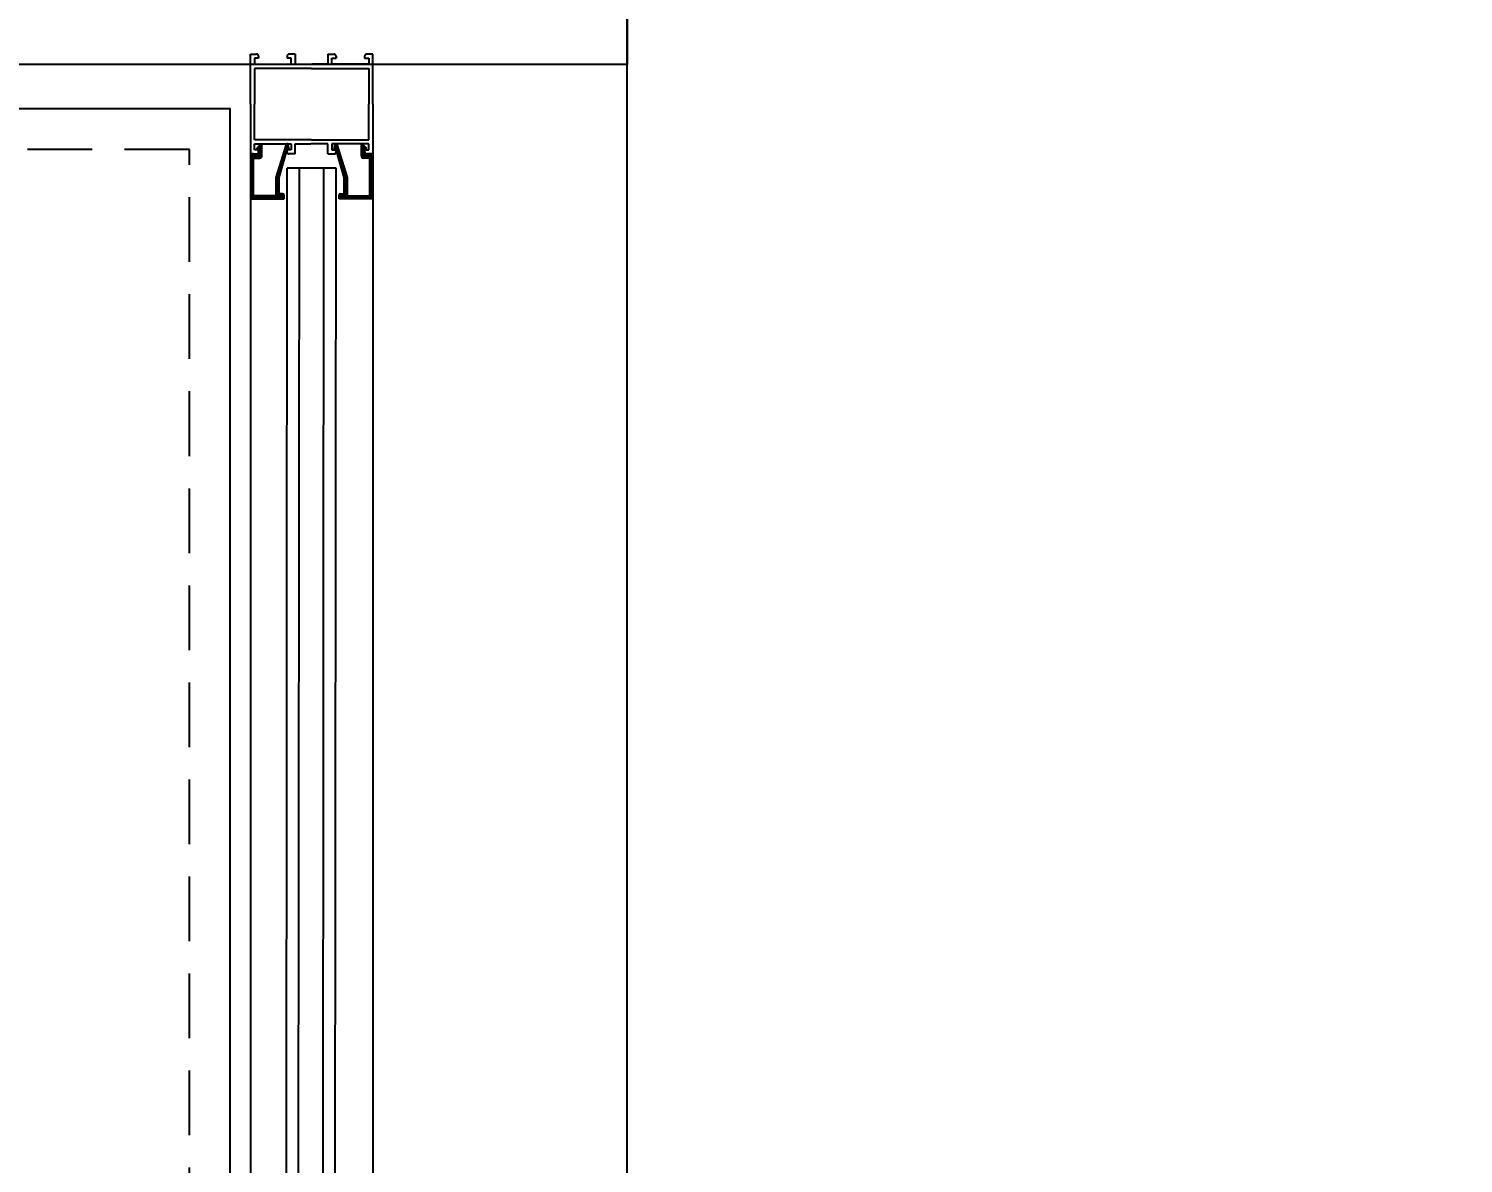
# Model space of a CAD drawing. Header units: millimetres. Extents: x 106699 to 122058, y 158555 to 162844.
# Drawn here: x 112306 to 112376.4, y 160224.7 to 160280.4 of the extents above; entities that cross this region are included whole.
import ezdxf

# ---------------------------------------------------------------- set-up
doc = ezdxf.new("R2010")
doc.units = ezdxf.units.MM
doc.linetypes.add('$0$4+1 daire_(K) TİP A - C BLOK$0$4+1 (K) 1$0$3+1 daire1$0$131121 243C_L00F00(plan)$0$HIDDEN2', pattern=[4.7625, 3.175, -1.5875])
for name, color, linetype in [('300_Z4_FCD_F03$0$0-LNS-VL8', 252, 'Continuous'), ('300_Z4_FCD_F03$0$3-EXT-PRF', 231, 'Continuous'), ('300_Z4_FCD_F03$0$3-OPN-GLS', 4, 'Continuous'), ('300_Z4_STR_F03$0$2-SPS-RCN', 2, 'Continuous')]:
    doc.layers.add(name, color=color, linetype=linetype)
doc.layers.add('300_Z4_STR_F03$0$AUDIT_D_220920114151-103', color=251, linetype='Continuous', lineweight=5)
doc.layers.add('area', color=200, linetype='Continuous', plot=False)
doc.styles.add('ATG_ROMANS', font='GOTHIC.TTF', dxfattribs={"width": 0.75})
doc.styles.get("Standard").update_dxf_attribs({"font": 'arial.ttf'})

# ---------------------------------------------------------------- blocks, each defined once
blk = doc.blocks.new('ÇEÇEVE')
at = {"layer": '300_Z4_FCD_F03$0$0-LNS-VL8'}
for p, q in [((104469.885, 177893.89), (104374.088, 177893.89)), ((104469.885, 177887.89), (104374.088, 177887.89))]:
    blk.add_line(p, q, dxfattribs=at)
at = {"layer": '300_Z4_FCD_F03$0$3-EXT-PRF'}
for p, q in [((104469.885, 177893.594), (104470.18, 177893.89)), ((104469.885, 177893.612), (104470.162, 177893.89)), ((104469.885, 177893.63), (104470.145, 177893.89)), ((104469.885, 177893.647), (104470.127, 177893.89)), ((104469.885, 177893.665), (104470.109, 177893.89)), ((104469.885, 177893.683), (104470.092, 177893.89)), ((104469.885, 177893.7), (104470.074, 177893.89)), ((104469.885, 177893.718), (104470.056, 177893.89)), ((104469.885, 177893.736), (104470.039, 177893.89)), ((104469.885, 177893.753), (104470.021, 177893.89)), ((104469.885, 177893.771), (104470.003, 177893.89)), ((104469.885, 177893.789), (104469.986, 177893.89)), ((104469.885, 177893.806), (104469.968, 177893.89)), ((104469.885, 177893.824), (104469.95, 177893.89)), ((104469.885, 177893.842), (104469.933, 177893.89)), ((104469.885, 177893.859), (104469.915, 177893.89)), ((104469.885, 177893.877), (104469.897, 177893.89)), ((104472.085, 177893.89), (104469.885, 177893.89)), ((104469.885, 177893.89), (104469.885, 177892.24)), ((104469.885, 177893.576), (104470.035, 177893.726)), ((104469.885, 177893.559), (104470.035, 177893.709)), ((104469.885, 177893.541), (104470.035, 177893.691)), ((104469.885, 177893.523), (104470.035, 177893.673)), ((104470.035, 177892.64), (104470.035, 177893.74)), ((104470.035, 177893.74), (104471.885, 177893.74)), ((104470.048, 177893.74), (104470.198, 177893.89)), ((104470.066, 177893.74), (104470.216, 177893.89)), ((104470.083, 177893.74), (104470.233, 177893.89)), ((104470.101, 177893.74), (104470.251, 177893.89)), ((104470.119, 177893.74), (104470.269, 177893.89)), ((104470.136, 177893.74), (104470.286, 177893.89)), ((104470.154, 177893.74), (104470.304, 177893.89)), ((104470.172, 177893.74), (104470.322, 177893.89)), ((104470.189, 177893.74), (104470.339, 177893.89)), ((104470.207, 177893.74), (104470.357, 177893.89)), ((104470.225, 177893.74), (104470.375, 177893.89)), ((104470.242, 177893.74), (104470.392, 177893.89)), ((104470.26, 177893.74), (104470.41, 177893.89)), ((104470.278, 177893.74), (104470.428, 177893.89)), ((104470.295, 177893.74), (104470.445, 177893.89)), ((104470.313, 177893.74), (104470.463, 177893.89)), ((104470.331, 177893.74), (104470.481, 177893.89)), ((104470.348, 177893.74), (104470.498, 177893.89)), ((104470.366, 177893.74), (104470.516, 177893.89)), ((104470.384, 177893.74), (104470.534, 177893.89)), ((104470.401, 177893.74), (104470.551, 177893.89)), ((104470.419, 177893.74), (104470.569, 177893.89)), ((104470.437, 177893.74), (104470.587, 177893.89)), ((104470.454, 177893.74), (104470.604, 177893.89)), ((104470.472, 177893.74), (104470.622, 177893.89)), ((104470.49, 177893.74), (104470.64, 177893.89)), ((104470.507, 177893.74), (104470.657, 177893.89)), ((104470.525, 177893.74), (104470.675, 177893.89)), ((104470.543, 177893.74), (104470.693, 177893.89)), ((104470.561, 177893.74), (104470.711, 177893.89)), ((104470.578, 177893.74), (104470.728, 177893.89)), ((104470.596, 177893.74), (104470.746, 177893.89)), ((104470.614, 177893.74), (104470.764, 177893.89)), ((104470.631, 177893.74), (104470.781, 177893.89)), ((104470.649, 177893.74), (104470.799, 177893.89)), ((104470.667, 177893.74), (104470.817, 177893.89)), ((104470.684, 177893.74), (104470.834, 177893.89)), ((104470.702, 177893.74), (104470.852, 177893.89)), ((104470.72, 177893.74), (104470.87, 177893.89)), ((104470.737, 177893.74), (104470.887, 177893.89)), ((104470.755, 177893.74), (104470.905, 177893.89)), ((104470.773, 177893.74), (104470.923, 177893.89)), ((104470.79, 177893.74), (104470.94, 177893.89)), ((104470.808, 177893.74), (104470.958, 177893.89)), ((104470.826, 177893.74), (104470.976, 177893.89)), ((104470.843, 177893.74), (104470.993, 177893.89)), ((104470.861, 177893.74), (104471.011, 177893.89)), ((104470.879, 177893.74), (104471.029, 177893.89)), ((104470.896, 177893.74), (104471.046, 177893.89)), ((104470.914, 177893.74), (104471.064, 177893.89)), ((104470.932, 177893.74), (104471.082, 177893.89)), ((104470.949, 177893.74), (104471.099, 177893.89)), ((104470.967, 177893.74), (104471.117, 177893.89)), ((104470.985, 177893.74), (104471.135, 177893.89)), ((104471.002, 177893.74), (104471.152, 177893.89)), ((104471.02, 177893.74), (104471.17, 177893.89)), ((104471.038, 177893.74), (104471.188, 177893.89)), ((104471.055, 177893.74), (104471.205, 177893.89)), ((104471.073, 177893.74), (104471.223, 177893.89)), ((104471.091, 177893.74), (104471.241, 177893.89)), ((104471.109, 177893.74), (104471.259, 177893.89)), ((104471.126, 177893.74), (104471.276, 177893.89)), ((104471.144, 177893.74), (104471.294, 177893.89)), ((104471.162, 177893.74), (104471.312, 177893.89)), ((104471.179, 177893.74), (104471.329, 177893.89)), ((104471.197, 177893.74), (104471.347, 177893.89)), ((104471.215, 177893.74), (104471.365, 177893.89)), ((104471.232, 177893.74), (104471.382, 177893.89)), ((104471.25, 177893.74), (104471.4, 177893.89)), ((104471.268, 177893.74), (104471.418, 177893.89)), ((104471.285, 177893.74), (104471.435, 177893.89)), ((104471.303, 177893.74), (104471.453, 177893.89)), ((104471.321, 177893.74), (104471.471, 177893.89)), ((104471.338, 177893.74), (104471.488, 177893.89)), ((104471.356, 177893.74), (104471.506, 177893.89)), ((104471.374, 177893.74), (104471.524, 177893.89)), ((104471.391, 177893.74), (104471.541, 177893.89)), ((104471.409, 177893.74), (104471.559, 177893.89)), ((104471.427, 177893.74), (104471.577, 177893.89)), ((104471.444, 177893.74), (104471.594, 177893.89)), ((104471.462, 177893.74), (104471.612, 177893.89)), ((104471.48, 177893.74), (104471.63, 177893.89)), ((104471.497, 177893.74), (104471.647, 177893.89)), ((104471.515, 177893.74), (104471.665, 177893.89)), ((104471.533, 177893.74), (104471.683, 177893.89)), ((104471.55, 177893.74), (104471.7, 177893.89)), ((104471.568, 177893.74), (104471.718, 177893.89)), ((104471.586, 177893.74), (104471.736, 177893.89)), ((104471.603, 177893.74), (104471.753, 177893.89)), ((104471.621, 177893.74), (104471.771, 177893.89)), ((104471.639, 177893.74), (104471.789, 177893.89)), ((104471.657, 177893.74), (104471.807, 177893.89)), ((104471.674, 177893.74), (104471.824, 177893.89)), ((104471.692, 177893.74), (104471.842, 177893.89)), ((104471.71, 177893.74), (104471.86, 177893.89)), ((104471.727, 177893.74), (104471.877, 177893.89)), ((104471.745, 177893.74), (104471.895, 177893.89)), ((104471.763, 177893.74), (104471.913, 177893.89)), ((104471.78, 177893.74), (104471.93, 177893.89)), ((104471.798, 177893.74), (104471.948, 177893.89)), ((104471.816, 177893.74), (104471.966, 177893.89)), ((104471.833, 177893.74), (104471.983, 177893.89)), ((104471.851, 177893.74), (104472.001, 177893.89)), ((104471.869, 177893.74), (104472.019, 177893.89)), ((104471.885, 177893.703), (104472.072, 177893.89)), ((104471.885, 177893.72), (104472.054, 177893.89)), ((104471.885, 177893.738), (104472.036, 177893.89)), ((104471.885, 177893.685), (104472.085, 177893.885)), ((104471.885, 177893.667), (104472.085, 177893.867)), ((104471.885, 177893.65), (104472.085, 177893.85)), ((104471.885, 177893.632), (104472.085, 177893.832)), ((104471.885, 177893.614), (104472.085, 177893.814)), ((104471.885, 177893.597), (104472.085, 177893.797)), ((104471.885, 177893.74), (104471.885, 177893.43)), ((104471.885, 177893.579), (104472.035, 177893.729)), ((104471.885, 177893.561), (104472.035, 177893.711)), ((104471.885, 177893.544), (104472.035, 177893.694)), ((104471.885, 177893.526), (104472.035, 177893.676)), ((104472.035, 177893.48), (104472.035, 177893.74)), ((104472.035, 177893.74), (104472.085, 177893.74)), ((104472.045, 177893.74), (104472.085, 177893.779)), ((104472.063, 177893.74), (104472.085, 177893.761)), ((104472.081, 177893.74), (104472.085, 177893.744)), ((104474.535, 177893.89), (104472.085, 177893.89)), ((104472.085, 177893.89), (104472.085, 177893.59)), ((104472.085, 177893.74), (104472.085, 177893.89)), ((104472.285, 177893.49), (104472.285, 177893.69)), ((104472.285, 177893.69), (104472.585, 177893.69)), ((104472.585, 177893.69), (104472.585, 177891.89)), ((104472.785, 177890.89), (104472.785, 177893.69)), ((104472.785, 177893.69), (104474.535, 177893.69)), ((104474.535, 177893.89), (104476.985, 177893.89)), ((104476.285, 177893.69), (104474.535, 177893.69)), ((104476.285, 177890.89), (104476.285, 177893.69)), ((104476.485, 177893.69), (104476.485, 177891.89)), ((104476.785, 177893.69), (104476.485, 177893.69)), ((104476.785, 177893.49), (104476.785, 177893.69)), ((104476.985, 177893.89), (104476.985, 177893.59)), ((104469.885, 177893.506), (104470.035, 177893.656)), ((104469.885, 177893.488), (104470.035, 177893.638)), ((104469.885, 177893.47), (104470.035, 177893.62)), ((104469.885, 177893.453), (104470.035, 177893.603)), ((104469.885, 177893.435), (104470.035, 177893.585)), ((104469.885, 177893.417), (104470.035, 177893.567)), ((104469.885, 177893.4), (104470.035, 177893.55)), ((104469.885, 177893.382), (104470.035, 177893.532)), ((104469.885, 177893.364), (104470.035, 177893.514)), ((104469.885, 177893.347), (104470.035, 177893.497)), ((104469.885, 177893.329), (104470.035, 177893.479)), ((104469.885, 177893.311), (104470.035, 177893.461)), ((104469.885, 177893.294), (104470.035, 177893.444)), ((104469.885, 177893.276), (104470.035, 177893.426)), ((104469.885, 177893.258), (104470.035, 177893.408)), ((104469.885, 177893.241), (104470.035, 177893.391)), ((104469.885, 177893.223), (104470.035, 177893.373)), ((104469.885, 177893.205), (104470.035, 177893.355)), ((104469.885, 177893.188), (104470.035, 177893.338)), ((104469.885, 177893.17), (104470.035, 177893.32)), ((104469.885, 177893.152), (104470.035, 177893.302)), ((104469.885, 177893.135), (104470.035, 177893.285)), ((104469.885, 177893.117), (104470.035, 177893.267)), ((104469.885, 177893.099), (104470.035, 177893.249)), ((104469.885, 177893.082), (104470.035, 177893.232)), ((104469.885, 177893.064), (104470.035, 177893.214)), ((104469.885, 177893.046), (104470.035, 177893.196)), ((104469.885, 177893.028), (104470.035, 177893.178)), ((104469.885, 177893.011), (104470.035, 177893.161)), ((104469.885, 177892.993), (104470.035, 177893.143)), ((104469.885, 177892.975), (104470.035, 177893.125)), ((104469.885, 177892.958), (104470.035, 177893.108)), ((104469.885, 177892.94), (104470.035, 177893.09)), ((104469.885, 177892.922), (104470.035, 177893.072)), ((104469.885, 177892.905), (104470.035, 177893.055)), ((104469.885, 177892.887), (104470.035, 177893.037)), ((104469.885, 177892.869), (104470.035, 177893.019)), ((104469.885, 177892.852), (104470.035, 177893.002)), ((104469.885, 177892.834), (104470.035, 177892.984)), ((104471.885, 177893.508), (104472.035, 177893.658)), ((104471.885, 177893.491), (104472.035, 177893.641)), ((104471.885, 177893.473), (104472.035, 177893.623)), ((104471.885, 177893.455), (104472.035, 177893.605)), ((104471.885, 177893.437), (104472.035, 177893.587)), ((104471.885, 177893.42), (104472.035, 177893.57)), ((104471.888, 177893.405), (104472.035, 177893.552)), ((104471.892, 177893.392), (104472.035, 177893.534)), ((104471.898, 177893.38), (104472.035, 177893.517)), ((104471.905, 177893.369), (104472.035, 177893.499)), ((104471.913, 177893.36), (104472.035, 177893.481)), ((104471.922, 177893.352), (104472.051, 177893.48)), ((104471.933, 177893.344), (104472.068, 177893.48)), ((104471.944, 177893.338), (104472.086, 177893.48)), ((104471.957, 177893.334), (104472.104, 177893.48)), ((104471.972, 177893.331), (104472.121, 177893.48)), ((104471.985, 177893.33), (104472.505, 177893.33)), ((104471.989, 177893.33), (104472.139, 177893.48)), ((104472.007, 177893.33), (104472.157, 177893.48)), ((104472.024, 177893.33), (104472.174, 177893.48)), ((104472.305, 177893.48), (104472.035, 177893.48)), ((104472.042, 177893.33), (104472.192, 177893.48)), ((104472.06, 177893.33), (104472.21, 177893.48)), ((104472.077, 177893.33), (104472.227, 177893.48)), ((104472.095, 177893.33), (104472.245, 177893.48)), ((104472.113, 177893.33), (104472.263, 177893.48)), ((104472.13, 177893.33), (104472.28, 177893.48)), ((104472.148, 177893.33), (104472.298, 177893.48)), ((104472.166, 177893.33), (104472.391, 177893.555)), ((104472.183, 177893.33), (104472.4, 177893.546)), ((104472.185, 177893.49), (104472.285, 177893.49)), ((104472.201, 177893.33), (104472.409, 177893.538)), ((104472.219, 177893.33), (104472.418, 177893.529)), ((104472.236, 177893.33), (104472.427, 177893.521)), ((104472.254, 177893.33), (104472.436, 177893.512)), ((104472.272, 177893.33), (104472.445, 177893.503)), ((104472.29, 177893.33), (104472.455, 177893.495)), ((104472.365, 177893.58), (104472.305, 177893.48)), ((104472.307, 177893.33), (104472.464, 177893.486)), ((104472.314, 177893.496), (104472.382, 177893.564)), ((104472.325, 177893.33), (104472.473, 177893.478)), ((104472.341, 177893.54), (104472.373, 177893.572)), ((104472.343, 177893.33), (104472.482, 177893.469)), ((104472.36, 177893.33), (104472.491, 177893.46)), ((104472.555, 177893.4), (104472.365, 177893.58)), ((104472.378, 177893.33), (104472.5, 177893.452)), ((104472.396, 177893.33), (104472.509, 177893.443)), ((104472.413, 177893.33), (104472.518, 177893.435)), ((104472.431, 177893.33), (104472.527, 177893.426)), ((104472.449, 177893.33), (104472.536, 177893.418)), ((104472.466, 177893.33), (104472.545, 177893.409)), ((104472.484, 177893.33), (104472.555, 177893.4)), ((104472.502, 177893.33), (104472.555, 177893.383)), ((104472.523, 177893.333), (104472.551, 177893.362)), ((104472.555, 177893.38), (104472.555, 177893.4)), ((104476.885, 177893.49), (104476.785, 177893.49)), ((104469.885, 177892.816), (104470.035, 177892.966)), ((104469.885, 177892.799), (104470.035, 177892.949)), ((104469.885, 177892.781), (104470.035, 177892.931)), ((104469.885, 177892.763), (104470.035, 177892.913)), ((104469.885, 177892.746), (104470.035, 177892.896)), ((104469.885, 177892.728), (104470.035, 177892.878)), ((104469.885, 177892.71), (104470.035, 177892.86)), ((104469.885, 177892.693), (104470.035, 177892.843)), ((104469.885, 177892.675), (104470.035, 177892.825)), ((104469.885, 177892.657), (104470.035, 177892.807)), ((104469.885, 177892.64), (104470.035, 177892.79)), ((104469.885, 177892.622), (104470.035, 177892.772)), ((104469.885, 177892.604), (104470.035, 177892.754)), ((104469.885, 177892.587), (104470.035, 177892.737)), ((104469.885, 177892.569), (104470.035, 177892.719)), ((104469.885, 177892.551), (104470.035, 177892.701)), ((104469.885, 177892.534), (104470.035, 177892.684)), ((104469.885, 177892.516), (104470.035, 177892.666)), ((104469.885, 177892.498), (104470.035, 177892.648)), ((104469.885, 177892.251), (104470.274, 177892.64)), ((104469.885, 177892.268), (104470.256, 177892.64)), ((104469.885, 177892.286), (104470.238, 177892.64)), ((104469.885, 177892.304), (104470.221, 177892.64)), ((104469.885, 177892.321), (104470.203, 177892.64)), ((104469.885, 177892.339), (104470.185, 177892.64)), ((104469.885, 177892.357), (104470.168, 177892.64)), ((104469.885, 177892.374), (104470.15, 177892.64)), ((104469.885, 177892.392), (104470.132, 177892.64)), ((104469.885, 177892.41), (104470.115, 177892.64)), ((104469.885, 177892.427), (104470.097, 177892.64)), ((104469.885, 177892.445), (104470.079, 177892.64)), ((104469.885, 177892.463), (104470.062, 177892.64)), ((104469.885, 177892.48), (104470.044, 177892.64)), ((104469.891, 177892.24), (104470.135, 177892.483)), ((104469.909, 177892.24), (104470.135, 177892.465)), ((104469.927, 177892.24), (104470.135, 177892.448)), ((104469.944, 177892.24), (104470.135, 177892.43)), ((104469.962, 177892.24), (104470.135, 177892.412)), ((104469.98, 177892.24), (104470.135, 177892.395)), ((104469.997, 177892.24), (104470.135, 177892.377)), ((104470.015, 177892.24), (104470.135, 177892.359)), ((104470.033, 177892.24), (104470.135, 177892.342)), ((104470.835, 177892.64), (104470.035, 177892.64)), ((104470.05, 177892.24), (104470.135, 177892.324)), ((104470.069, 177892.24), (104470.134, 177892.306)), ((104470.094, 177892.248), (104470.126, 177892.28)), ((104470.135, 177892.315), (104470.135, 177892.49)), ((104470.135, 177892.49), (104470.935, 177892.49)), ((104470.141, 177892.49), (104470.291, 177892.64)), ((104470.159, 177892.49), (104470.309, 177892.64)), ((104470.177, 177892.49), (104470.327, 177892.64)), ((104470.194, 177892.49), (104470.344, 177892.64)), ((104470.212, 177892.49), (104470.362, 177892.64)), ((104470.23, 177892.49), (104470.38, 177892.64)), ((104470.247, 177892.49), (104470.397, 177892.64)), ((104470.265, 177892.49), (104470.415, 177892.64)), ((104470.283, 177892.49), (104470.433, 177892.64)), ((104470.3, 177892.49), (104470.45, 177892.64)), ((104470.318, 177892.49), (104470.468, 177892.64)), ((104470.336, 177892.49), (104470.486, 177892.64)), ((104470.353, 177892.49), (104470.503, 177892.64)), ((104470.371, 177892.49), (104470.521, 177892.64)), ((104470.389, 177892.49), (104470.539, 177892.64)), ((104470.407, 177892.49), (104470.557, 177892.64)), ((104470.424, 177892.49), (104470.574, 177892.64)), ((104470.442, 177892.49), (104470.592, 177892.64)), ((104470.46, 177892.49), (104470.61, 177892.64)), ((104470.477, 177892.49), (104470.627, 177892.64)), ((104470.495, 177892.49), (104470.645, 177892.64)), ((104470.513, 177892.49), (104470.663, 177892.64)), ((104470.53, 177892.49), (104470.68, 177892.64)), ((104470.548, 177892.49), (104470.698, 177892.64)), ((104470.566, 177892.49), (104470.716, 177892.64)), ((104470.583, 177892.49), (104470.733, 177892.64)), ((104470.601, 177892.49), (104470.751, 177892.64)), ((104470.619, 177892.49), (104470.769, 177892.64)), ((104470.636, 177892.49), (104470.786, 177892.64)), ((104470.654, 177892.49), (104470.804, 177892.64)), ((104470.672, 177892.49), (104470.822, 177892.64)), ((104470.689, 177892.49), (104470.839, 177892.64)), ((104470.707, 177892.49), (104470.857, 177892.64)), ((104470.725, 177892.49), (104470.875, 177892.64)), ((104470.742, 177892.49), (104470.892, 177892.64)), ((104470.76, 177892.49), (104470.91, 177892.64)), ((104470.778, 177892.49), (104470.928, 177892.64)), ((104470.795, 177892.49), (104470.943, 177892.637)), ((104470.813, 177892.49), (104470.956, 177892.633)), ((104470.831, 177892.49), (104470.97, 177892.629)), ((104470.935, 177892.64), (104470.835, 177892.64)), ((104470.848, 177892.49), (104470.983, 177892.625)), ((104470.866, 177892.49), (104470.997, 177892.62)), ((104470.884, 177892.49), (104471.01, 177892.616)), ((104470.901, 177892.49), (104471.024, 177892.612)), ((104470.919, 177892.49), (104471.037, 177892.608)), ((104472.555, 177892.131), (104470.935, 177892.64)), ((104470.935, 177892.49), (104472.305, 177892.09)), ((104470.936, 177892.489), (104471.05, 177892.603)), ((104470.95, 177892.485), (104471.064, 177892.599)), ((104470.964, 177892.481), (104471.077, 177892.595)), ((104470.977, 177892.477), (104471.091, 177892.591)), ((104470.991, 177892.473), (104471.104, 177892.587)), ((104471.005, 177892.469), (104471.118, 177892.582)), ((104471.018, 177892.465), (104471.131, 177892.578)), ((104471.032, 177892.461), (104471.145, 177892.574)), ((104471.046, 177892.457), (104471.158, 177892.57)), ((104471.059, 177892.453), (104471.172, 177892.565)), ((104471.073, 177892.449), (104471.185, 177892.561)), ((104471.087, 177892.445), (104471.198, 177892.557)), ((104471.101, 177892.441), (104471.212, 177892.553)), ((104471.114, 177892.437), (104471.225, 177892.549)), ((104471.128, 177892.433), (104471.239, 177892.544)), ((104471.142, 177892.429), (104471.252, 177892.54)), ((104471.155, 177892.425), (104471.266, 177892.536)), ((104471.169, 177892.421), (104471.279, 177892.532)), ((104471.183, 177892.417), (104471.293, 177892.527)), ((104471.196, 177892.413), (104471.306, 177892.523)), ((104471.21, 177892.409), (104471.32, 177892.519)), ((104471.224, 177892.405), (104471.333, 177892.515)), ((104471.237, 177892.401), (104471.346, 177892.51)), ((104471.251, 177892.397), (104471.36, 177892.506)), ((104471.265, 177892.393), (104471.373, 177892.502)), ((104471.278, 177892.389), (104471.387, 177892.498)), ((104471.292, 177892.385), (104471.4, 177892.494)), ((104471.306, 177892.381), (104471.414, 177892.489)), ((104471.319, 177892.377), (104471.427, 177892.485)), ((104471.333, 177892.373), (104471.441, 177892.481)), ((104471.347, 177892.369), (104471.454, 177892.477)), ((104471.36, 177892.365), (104471.467, 177892.472)), ((104471.374, 177892.361), (104471.481, 177892.468)), ((104471.388, 177892.357), (104471.494, 177892.464)), ((104471.402, 177892.353), (104471.508, 177892.46)), ((104471.415, 177892.349), (104471.521, 177892.456)), ((104471.429, 177892.345), (104471.535, 177892.451)), ((104471.443, 177892.341), (104471.548, 177892.447)), ((104471.456, 177892.338), (104471.562, 177892.443)), ((104471.47, 177892.334), (104471.575, 177892.439)), ((104471.484, 177892.33), (104471.589, 177892.434)), ((104471.497, 177892.326), (104471.602, 177892.43)), ((104471.511, 177892.322), (104471.615, 177892.426)), ((104471.525, 177892.318), (104471.629, 177892.422)), ((104471.538, 177892.314), (104471.642, 177892.418)), ((104471.552, 177892.31), (104471.656, 177892.413)), ((104471.566, 177892.306), (104471.669, 177892.409)), ((104471.579, 177892.302), (104471.683, 177892.405)), ((104471.593, 177892.298), (104471.696, 177892.401)), ((104471.607, 177892.294), (104471.71, 177892.396)), ((104471.62, 177892.29), (104471.723, 177892.392)), ((104471.634, 177892.286), (104471.737, 177892.388)), ((104471.648, 177892.282), (104471.75, 177892.384)), ((104471.662, 177892.278), (104471.763, 177892.38)), ((104471.675, 177892.274), (104471.777, 177892.375)), ((104471.689, 177892.27), (104471.79, 177892.371)), ((104471.703, 177892.266), (104471.804, 177892.367)), ((104471.716, 177892.262), (104471.817, 177892.363)), ((104471.73, 177892.258), (104471.831, 177892.358)), ((104471.744, 177892.254), (104471.844, 177892.354)), ((104471.757, 177892.25), (104471.858, 177892.35)), ((104471.771, 177892.246), (104471.871, 177892.346)), ((104471.785, 177892.242), (104471.885, 177892.341)), ((104471.798, 177892.238), (104471.898, 177892.337)), ((104471.812, 177892.234), (104471.911, 177892.333)), ((104471.826, 177892.23), (104471.925, 177892.329)), ((104471.839, 177892.226), (104471.938, 177892.325)), ((104471.853, 177892.222), (104471.952, 177892.32)), ((104471.867, 177892.218), (104471.965, 177892.316)), ((104471.88, 177892.214), (104471.979, 177892.312)), ((104471.894, 177892.21), (104471.992, 177892.308)), ((104471.908, 177892.206), (104472.006, 177892.303)), ((104471.921, 177892.202), (104472.019, 177892.299)), ((104471.935, 177892.198), (104472.033, 177892.295)), ((104471.949, 177892.194), (104472.046, 177892.291)), ((104471.963, 177892.19), (104472.059, 177892.287)), ((104471.976, 177892.186), (104472.073, 177892.282)), ((104471.99, 177892.182), (104472.086, 177892.278)), ((104472.004, 177892.178), (104472.1, 177892.274)), ((104472.017, 177892.174), (104472.113, 177892.27)), ((104472.031, 177892.17), (104472.127, 177892.265)), ((104469.885, 177892.24), (104470.06, 177892.24)), ((104472.045, 177892.166), (104472.14, 177892.261)), ((104472.058, 177892.162), (104472.154, 177892.257)), ((104472.072, 177892.158), (104472.167, 177892.253)), ((104472.085, 177891.69), (104472.085, 177891.99)), ((104472.085, 177891.69), (104472.585, 177891.69)), ((104472.086, 177892.154), (104472.18, 177892.249)), ((104472.099, 177892.15), (104472.194, 177892.244)), ((104472.113, 177892.146), (104472.207, 177892.24)), ((104472.127, 177892.142), (104472.221, 177892.236)), ((104472.14, 177892.138), (104472.234, 177892.232)), ((104472.154, 177892.134), (104472.248, 177892.227)), ((104472.168, 177892.13), (104472.261, 177892.223)), ((104472.181, 177892.126), (104472.275, 177892.219)), ((104472.185, 177892.09), (104472.285, 177892.09)), ((104472.195, 177892.122), (104472.288, 177892.215)), ((104472.209, 177892.118), (104472.302, 177892.211)), ((104472.222, 177892.114), (104472.315, 177892.206)), ((104472.236, 177892.11), (104472.328, 177892.202)), ((104472.25, 177892.106), (104472.342, 177892.198)), ((104472.264, 177892.102), (104472.355, 177892.194)), ((104472.277, 177892.098), (104472.369, 177892.189)), ((104472.285, 177891.89), (104472.285, 177892.09)), ((104472.585, 177891.89), (104472.285, 177891.89)), ((104472.291, 177892.094), (104472.382, 177892.185)), ((104472.305, 177892.09), (104472.396, 177892.181)), ((104472.305, 177892.072), (104472.409, 177892.177)), ((104472.305, 177892.054), (104472.423, 177892.173)), ((104472.305, 177892.037), (104472.436, 177892.168)), ((104472.305, 177892.019), (104472.45, 177892.164)), ((104472.305, 177892.001), (104472.463, 177892.16)), ((104472.305, 177892.09), (104472.305, 177891.99)), ((104472.305, 177891.99), (104472.585, 177892.051)), ((104472.312, 177891.992), (104472.476, 177892.156)), ((104472.335, 177891.996), (104472.49, 177892.151)), ((104472.358, 177892.001), (104472.503, 177892.147)), ((104472.38, 177892.006), (104472.517, 177892.143)), ((104472.403, 177892.011), (104472.53, 177892.139)), ((104472.425, 177892.016), (104472.544, 177892.134)), ((104472.448, 177892.021), (104472.557, 177892.13)), ((104472.471, 177892.026), (104472.567, 177892.123)), ((104472.493, 177892.031), (104472.576, 177892.114)), ((104472.516, 177892.036), (104472.582, 177892.102)), ((104472.538, 177892.041), (104472.584, 177892.087)), ((104472.561, 177892.046), (104472.585, 177892.069)), ((104472.583, 177892.05), (104472.585, 177892.052)), ((104472.585, 177892.051), (104472.585, 177892.085)), ((104472.585, 177891.69), (104472.585, 177890.92)), ((104476.485, 177891.89), (104476.785, 177891.89)), ((104476.485, 177891.69), (104476.485, 177890.92)), ((104476.985, 177891.69), (104476.485, 177891.69)), ((104476.885, 177892.09), (104476.785, 177892.09)), ((104476.785, 177891.89), (104476.785, 177892.09)), ((104476.985, 177891.69), (104476.985, 177891.99)), ((104472.585, 177890.92), (104472.615, 177890.89)), ((104472.585, 177890.86), (104472.615, 177890.89)), ((104472.585, 177890.09), (104472.585, 177890.86)), ((104472.785, 177890.89), (104472.785, 177888.09)), ((104476.285, 177890.89), (104476.285, 177888.09)), ((104476.485, 177890.92), (104476.455, 177890.89)), ((104476.485, 177890.86), (104476.455, 177890.89)), ((104476.485, 177890.09), (104476.485, 177890.86)), ((104469.885, 177887.89), (104469.885, 177889.54)), ((104469.885, 177889.54), (104470.06, 177889.54)), ((104469.885, 177889.529), (104470.274, 177889.14)), ((104469.885, 177889.511), (104470.256, 177889.14)), ((104469.885, 177889.494), (104470.238, 177889.14)), ((104469.885, 177889.476), (104470.221, 177889.14)), ((104469.885, 177889.458), (104470.203, 177889.14)), ((104469.891, 177889.54), (104470.135, 177889.297)), ((104469.909, 177889.54), (104470.135, 177889.314)), ((104469.927, 177889.54), (104470.135, 177889.332)), ((104469.944, 177889.54), (104470.135, 177889.35)), ((104469.962, 177889.54), (104470.135, 177889.367)), ((104469.98, 177889.54), (104470.135, 177889.385)), ((104469.997, 177889.54), (104470.135, 177889.403)), ((104470.015, 177889.54), (104470.135, 177889.42)), ((104470.033, 177889.54), (104470.135, 177889.438)), ((104470.05, 177889.54), (104470.135, 177889.456)), ((104470.069, 177889.539), (104470.134, 177889.474)), ((104470.094, 177889.531), (104470.126, 177889.5)), ((104470.135, 177889.465), (104470.135, 177889.29)), ((104470.935, 177889.29), (104472.305, 177889.69)), ((104472.555, 177889.649), (104470.935, 177889.14)), ((104471.484, 177889.45), (104471.589, 177889.345)), ((104471.497, 177889.454), (104471.602, 177889.349)), ((104471.511, 177889.458), (104471.615, 177889.354)), ((104471.525, 177889.462), (104471.629, 177889.358)), ((104471.538, 177889.466), (104471.642, 177889.362)), ((104471.552, 177889.47), (104471.656, 177889.366)), ((104471.566, 177889.474), (104471.669, 177889.371)), ((104471.579, 177889.478), (104471.683, 177889.375)), ((104471.593, 177889.482), (104471.696, 177889.379)), ((104471.607, 177889.486), (104471.71, 177889.383)), ((104471.62, 177889.49), (104471.723, 177889.387)), ((104471.634, 177889.494), (104471.737, 177889.392)), ((104471.648, 177889.498), (104471.75, 177889.396)), ((104471.662, 177889.502), (104471.763, 177889.4)), ((104471.675, 177889.506), (104471.777, 177889.404)), ((104471.689, 177889.51), (104471.79, 177889.409)), ((104471.703, 177889.514), (104471.804, 177889.413)), ((104471.716, 177889.518), (104471.817, 177889.417)), ((104471.73, 177889.522), (104471.831, 177889.421)), ((104471.744, 177889.526), (104471.844, 177889.426)), ((104471.757, 177889.53), (104471.858, 177889.43)), ((104471.771, 177889.534), (104471.871, 177889.434)), ((104471.785, 177889.538), (104471.885, 177889.438)), ((104471.798, 177889.542), (104471.898, 177889.442)), ((104471.812, 177889.546), (104471.911, 177889.447)), ((104471.826, 177889.55), (104471.925, 177889.451)), ((104471.839, 177889.554), (104471.938, 177889.455)), ((104471.853, 177889.558), (104471.952, 177889.459)), ((104471.867, 177889.562), (104471.965, 177889.464)), ((104471.88, 177889.566), (104471.979, 177889.468)), ((104471.894, 177889.57), (104471.992, 177889.472)), ((104471.908, 177889.574), (104472.006, 177889.476)), ((104471.921, 177889.578), (104472.019, 177889.48)), ((104471.935, 177889.582), (104472.033, 177889.485)), ((104471.949, 177889.586), (104472.046, 177889.489)), ((104471.963, 177889.59), (104472.059, 177889.493)), ((104471.976, 177889.594), (104472.073, 177889.497)), ((104471.99, 177889.598), (104472.086, 177889.502)), ((104472.004, 177889.602), (104472.1, 177889.506)), ((104472.017, 177889.606), (104472.113, 177889.51)), ((104472.031, 177889.61), (104472.127, 177889.514)), ((104472.045, 177889.614), (104472.14, 177889.518)), ((104472.058, 177889.618), (104472.154, 177889.523)), ((104472.072, 177889.622), (104472.167, 177889.527)), ((104472.085, 177890.09), (104472.085, 177889.79)), ((104472.085, 177890.09), (104472.585, 177890.09)), ((104472.086, 177889.626), (104472.18, 177889.531)), ((104472.099, 177889.63), (104472.194, 177889.535)), ((104472.113, 177889.634), (104472.207, 177889.54)), ((104472.127, 177889.638), (104472.221, 177889.544)), ((104472.14, 177889.642), (104472.234, 177889.548)), ((104472.154, 177889.646), (104472.248, 177889.552)), ((104472.168, 177889.65), (104472.261, 177889.556)), ((104472.181, 177889.654), (104472.275, 177889.561)), ((104472.185, 177889.69), (104472.285, 177889.69)), ((104472.195, 177889.658), (104472.288, 177889.565)), ((104472.209, 177889.662), (104472.302, 177889.569)), ((104472.222, 177889.666), (104472.315, 177889.573)), ((104472.236, 177889.67), (104472.328, 177889.578)), ((104472.25, 177889.674), (104472.342, 177889.582)), ((104472.264, 177889.678), (104472.355, 177889.586)), ((104472.277, 177889.682), (104472.369, 177889.59)), ((104472.285, 177889.89), (104472.285, 177889.69)), ((104472.585, 177889.89), (104472.285, 177889.89)), ((104472.291, 177889.686), (104472.382, 177889.594)), ((104472.305, 177889.69), (104472.305, 177889.79)), ((104472.305, 177889.79), (104472.585, 177889.729)), ((104472.305, 177889.778), (104472.463, 177889.62)), ((104472.305, 177889.761), (104472.45, 177889.616)), ((104472.305, 177889.743), (104472.436, 177889.611)), ((104472.305, 177889.725), (104472.423, 177889.607)), ((104472.305, 177889.708), (104472.409, 177889.603)), ((104472.305, 177889.69), (104472.396, 177889.599)), ((104472.312, 177889.788), (104472.476, 177889.624)), ((104472.335, 177889.783), (104472.49, 177889.628)), ((104472.358, 177889.778), (104472.503, 177889.633)), ((104472.38, 177889.773), (104472.517, 177889.637)), ((104472.403, 177889.768), (104472.53, 177889.641)), ((104472.425, 177889.764), (104472.544, 177889.645)), ((104472.448, 177889.759), (104472.557, 177889.65)), ((104472.471, 177889.754), (104472.567, 177889.657)), ((104472.493, 177889.749), (104472.576, 177889.666)), ((104472.516, 177889.744), (104472.582, 177889.678)), ((104472.538, 177889.739), (104472.584, 177889.693)), ((104472.561, 177889.734), (104472.585, 177889.71)), ((104472.583, 177889.729), (104472.585, 177889.728)), ((104472.585, 177888.09), (104472.585, 177889.89)), ((104472.585, 177889.729), (104472.585, 177889.694)), ((104476.985, 177890.09), (104476.485, 177890.09)), ((104476.485, 177888.09), (104476.485, 177889.89)), ((104476.485, 177889.89), (104476.785, 177889.89)), ((104476.785, 177889.89), (104476.785, 177889.69)), ((104476.885, 177889.69), (104476.785, 177889.69)), ((104476.985, 177890.09), (104476.985, 177889.79)), ((104469.885, 177889.441), (104470.185, 177889.14)), ((104469.885, 177889.423), (104470.168, 177889.14)), ((104469.885, 177889.405), (104470.15, 177889.14)), ((104469.885, 177889.388), (104470.132, 177889.14)), ((104469.885, 177889.37), (104470.115, 177889.14)), ((104469.885, 177889.352), (104470.097, 177889.14)), ((104469.885, 177889.335), (104470.079, 177889.14)), ((104469.885, 177889.317), (104470.062, 177889.14)), ((104469.885, 177889.299), (104470.044, 177889.14)), ((104469.885, 177889.282), (104470.035, 177889.132)), ((104469.885, 177889.264), (104470.035, 177889.114)), ((104469.885, 177889.246), (104470.035, 177889.096)), ((104469.885, 177889.228), (104470.035, 177889.078)), ((104469.885, 177889.211), (104470.035, 177889.061)), ((104469.885, 177889.193), (104470.035, 177889.043)), ((104469.885, 177889.175), (104470.035, 177889.025)), ((104469.885, 177889.158), (104470.035, 177889.008)), ((104469.885, 177889.14), (104470.035, 177888.99)), ((104469.885, 177889.122), (104470.035, 177888.972)), ((104469.885, 177889.105), (104470.035, 177888.955)), ((104469.885, 177889.087), (104470.035, 177888.937)), ((104469.885, 177889.069), (104470.035, 177888.919)), ((104469.885, 177889.052), (104470.035, 177888.902)), ((104469.885, 177889.034), (104470.035, 177888.884)), ((104469.885, 177889.016), (104470.035, 177888.866)), ((104469.885, 177888.999), (104470.035, 177888.849)), ((104469.885, 177888.981), (104470.035, 177888.831)), ((104469.885, 177888.963), (104470.035, 177888.813)), ((104469.885, 177888.946), (104470.035, 177888.796)), ((104469.885, 177888.928), (104470.035, 177888.778)), ((104469.885, 177888.91), (104470.035, 177888.76)), ((104469.885, 177888.893), (104470.035, 177888.743)), ((104469.885, 177888.875), (104470.035, 177888.725)), ((104469.885, 177888.857), (104470.035, 177888.707)), ((104469.885, 177888.84), (104470.035, 177888.69)), ((104469.885, 177888.822), (104470.035, 177888.672)), ((104469.885, 177888.804), (104470.035, 177888.654)), ((104469.885, 177888.787), (104470.035, 177888.637)), ((104469.885, 177888.769), (104470.035, 177888.619)), ((104469.885, 177888.751), (104470.035, 177888.601)), ((104470.835, 177889.14), (104470.035, 177889.14)), ((104470.035, 177889.14), (104470.035, 177888.04)), ((104470.135, 177889.29), (104470.935, 177889.29)), ((104470.141, 177889.29), (104470.291, 177889.14)), ((104470.159, 177889.29), (104470.309, 177889.14)), ((104470.177, 177889.29), (104470.327, 177889.14)), ((104470.194, 177889.29), (104470.344, 177889.14)), ((104470.212, 177889.29), (104470.362, 177889.14)), ((104470.23, 177889.29), (104470.38, 177889.14)), ((104470.247, 177889.29), (104470.397, 177889.14)), ((104470.265, 177889.29), (104470.415, 177889.14)), ((104470.283, 177889.29), (104470.433, 177889.14)), ((104470.3, 177889.29), (104470.45, 177889.14)), ((104470.318, 177889.29), (104470.468, 177889.14)), ((104470.336, 177889.29), (104470.486, 177889.14)), ((104470.353, 177889.29), (104470.503, 177889.14)), ((104470.371, 177889.29), (104470.521, 177889.14)), ((104470.389, 177889.29), (104470.539, 177889.14)), ((104470.407, 177889.29), (104470.557, 177889.14)), ((104470.424, 177889.29), (104470.574, 177889.14)), ((104470.442, 177889.29), (104470.592, 177889.14)), ((104470.46, 177889.29), (104470.61, 177889.14)), ((104470.477, 177889.29), (104470.627, 177889.14)), ((104470.495, 177889.29), (104470.645, 177889.14)), ((104470.513, 177889.29), (104470.663, 177889.14)), ((104470.53, 177889.29), (104470.68, 177889.14)), ((104470.548, 177889.29), (104470.698, 177889.14)), ((104470.566, 177889.29), (104470.716, 177889.14)), ((104470.583, 177889.29), (104470.733, 177889.14)), ((104470.601, 177889.29), (104470.751, 177889.14)), ((104470.619, 177889.29), (104470.769, 177889.14)), ((104470.636, 177889.29), (104470.786, 177889.14)), ((104470.654, 177889.29), (104470.804, 177889.14)), ((104470.672, 177889.29), (104470.822, 177889.14)), ((104470.689, 177889.29), (104470.839, 177889.14)), ((104470.707, 177889.29), (104470.857, 177889.14)), ((104470.725, 177889.29), (104470.875, 177889.14)), ((104470.742, 177889.29), (104470.892, 177889.14)), ((104470.76, 177889.29), (104470.91, 177889.14)), ((104470.778, 177889.29), (104470.928, 177889.14)), ((104470.795, 177889.29), (104470.943, 177889.142)), ((104470.813, 177889.29), (104470.956, 177889.147)), ((104470.831, 177889.29), (104470.97, 177889.151)), ((104470.935, 177889.14), (104470.835, 177889.14)), ((104470.848, 177889.29), (104470.983, 177889.155)), ((104470.866, 177889.29), (104470.997, 177889.159)), ((104470.884, 177889.29), (104471.01, 177889.164)), ((104470.901, 177889.29), (104471.024, 177889.168)), ((104470.919, 177889.29), (104471.037, 177889.172)), ((104470.936, 177889.29), (104471.05, 177889.176)), ((104470.95, 177889.294), (104471.064, 177889.18)), ((104470.964, 177889.298), (104471.077, 177889.185)), ((104470.977, 177889.302), (104471.091, 177889.189)), ((104470.991, 177889.306), (104471.104, 177889.193)), ((104471.005, 177889.31), (104471.118, 177889.197)), ((104471.018, 177889.314), (104471.131, 177889.202)), ((104471.032, 177889.318), (104471.145, 177889.206)), ((104471.046, 177889.322), (104471.158, 177889.21)), ((104471.059, 177889.326), (104471.172, 177889.214)), ((104471.073, 177889.33), (104471.185, 177889.218)), ((104471.087, 177889.334), (104471.198, 177889.223)), ((104471.101, 177889.338), (104471.212, 177889.227)), ((104471.114, 177889.342), (104471.225, 177889.231)), ((104471.128, 177889.346), (104471.239, 177889.235)), ((104471.142, 177889.35), (104471.252, 177889.24)), ((104471.155, 177889.354), (104471.266, 177889.244)), ((104471.169, 177889.358), (104471.279, 177889.248)), ((104471.183, 177889.362), (104471.293, 177889.252)), ((104471.196, 177889.366), (104471.306, 177889.257)), ((104471.21, 177889.37), (104471.32, 177889.261)), ((104471.224, 177889.374), (104471.333, 177889.265)), ((104471.237, 177889.378), (104471.346, 177889.269)), ((104471.251, 177889.382), (104471.36, 177889.273)), ((104471.265, 177889.386), (104471.373, 177889.278)), ((104471.278, 177889.39), (104471.387, 177889.282)), ((104471.292, 177889.394), (104471.4, 177889.286)), ((104471.306, 177889.398), (104471.414, 177889.29)), ((104471.319, 177889.402), (104471.427, 177889.295)), ((104471.333, 177889.406), (104471.441, 177889.299)), ((104471.347, 177889.41), (104471.454, 177889.303)), ((104471.36, 177889.414), (104471.467, 177889.307)), ((104471.374, 177889.418), (104471.481, 177889.311)), ((104471.388, 177889.422), (104471.494, 177889.316)), ((104471.402, 177889.426), (104471.508, 177889.32)), ((104471.415, 177889.43), (104471.521, 177889.324)), ((104471.429, 177889.434), (104471.535, 177889.328)), ((104471.443, 177889.438), (104471.548, 177889.333)), ((104471.456, 177889.442), (104471.562, 177889.337)), ((104471.47, 177889.446), (104471.575, 177889.341)), ((104469.885, 177888.734), (104470.035, 177888.584)), ((104469.885, 177888.716), (104470.035, 177888.566)), ((104469.885, 177888.698), (104470.035, 177888.548)), ((104469.885, 177888.68), (104470.035, 177888.53)), ((104469.885, 177888.663), (104470.035, 177888.513)), ((104469.885, 177888.645), (104470.035, 177888.495)), ((104469.885, 177888.627), (104470.035, 177888.477)), ((104469.885, 177888.61), (104470.035, 177888.46)), ((104469.885, 177888.592), (104470.035, 177888.442)), ((104469.885, 177888.574), (104470.035, 177888.424)), ((104469.885, 177888.557), (104470.035, 177888.407)), ((104469.885, 177888.539), (104470.035, 177888.389)), ((104469.885, 177888.521), (104470.035, 177888.371)), ((104469.885, 177888.504), (104470.035, 177888.354)), ((104469.885, 177888.486), (104470.035, 177888.336)), ((104469.885, 177888.468), (104470.035, 177888.318)), ((104469.885, 177888.451), (104470.035, 177888.301)), ((104469.885, 177888.433), (104470.035, 177888.283)), ((104469.885, 177888.415), (104470.035, 177888.265)), ((104469.885, 177888.398), (104470.035, 177888.248)), ((104469.885, 177888.38), (104470.035, 177888.23)), ((104469.885, 177888.362), (104470.035, 177888.212)), ((104469.885, 177888.345), (104470.035, 177888.195)), ((104469.885, 177888.327), (104470.035, 177888.177)), ((104469.885, 177888.309), (104470.035, 177888.159)), ((104469.885, 177888.292), (104470.035, 177888.142)), ((104469.885, 177888.274), (104470.035, 177888.124)), ((104469.885, 177888.256), (104470.035, 177888.106)), ((104469.885, 177888.239), (104470.035, 177888.089)), ((104469.885, 177888.221), (104470.035, 177888.071)), ((104469.885, 177888.203), (104470.035, 177888.053)), ((104469.885, 177888.186), (104470.18, 177887.89)), ((104469.885, 177888.168), (104470.162, 177887.89)), ((104469.885, 177888.15), (104470.145, 177887.89)), ((104469.885, 177888.132), (104470.127, 177887.89)), ((104469.885, 177888.115), (104470.109, 177887.89)), ((104469.885, 177888.097), (104470.092, 177887.89)), ((104469.885, 177888.079), (104470.074, 177887.89)), ((104469.885, 177888.062), (104470.056, 177887.89)), ((104469.885, 177888.044), (104470.039, 177887.89)), ((104471.885, 177888.359), (104472.035, 177888.21)), ((104471.885, 177888.04), (104471.885, 177888.35)), ((104471.885, 177888.342), (104472.035, 177888.192)), ((104471.885, 177888.325), (104472.035, 177888.175)), ((104471.885, 177888.307), (104472.035, 177888.157)), ((104471.885, 177888.289), (104472.035, 177888.139)), ((104471.885, 177888.271), (104472.035, 177888.121)), ((104471.885, 177888.254), (104472.035, 177888.104)), ((104471.885, 177888.236), (104472.035, 177888.086)), ((104471.885, 177888.218), (104472.035, 177888.068)), ((104471.885, 177888.201), (104472.035, 177888.051)), ((104471.885, 177888.183), (104472.085, 177887.983)), ((104471.885, 177888.165), (104472.085, 177887.965)), ((104471.885, 177888.148), (104472.085, 177887.948)), ((104471.885, 177888.13), (104472.085, 177887.93)), ((104471.885, 177888.112), (104472.085, 177887.912)), ((104471.885, 177888.095), (104472.085, 177887.895)), ((104471.885, 177888.077), (104472.072, 177887.89)), ((104471.885, 177888.059), (104472.054, 177887.89)), ((104471.885, 177888.042), (104472.036, 177887.89)), ((104471.888, 177888.374), (104472.035, 177888.228)), ((104471.892, 177888.388), (104472.035, 177888.245)), ((104471.898, 177888.4), (104472.035, 177888.263)), ((104471.905, 177888.41), (104472.035, 177888.281)), ((104471.913, 177888.42), (104472.035, 177888.298)), ((104471.922, 177888.428), (104472.051, 177888.3)), ((104471.933, 177888.435), (104472.068, 177888.3)), ((104471.944, 177888.441), (104472.086, 177888.3)), ((104471.957, 177888.446), (104472.104, 177888.3)), ((104471.972, 177888.449), (104472.121, 177888.3)), ((104471.985, 177888.45), (104472.505, 177888.45)), ((104471.989, 177888.45), (104472.139, 177888.3)), ((104472.007, 177888.45), (104472.157, 177888.3)), ((104472.024, 177888.45), (104472.174, 177888.3)), ((104472.305, 177888.3), (104472.035, 177888.3)), ((104472.035, 177888.3), (104472.035, 177888.04)), ((104472.042, 177888.45), (104472.192, 177888.3)), ((104472.06, 177888.45), (104472.21, 177888.3)), ((104472.077, 177888.45), (104472.227, 177888.3)), ((104472.085, 177887.89), (104472.085, 177888.19)), ((104472.095, 177888.45), (104472.245, 177888.3)), ((104472.113, 177888.45), (104472.263, 177888.3)), ((104472.13, 177888.45), (104472.28, 177888.3)), ((104472.148, 177888.45), (104472.298, 177888.3)), ((104472.166, 177888.45), (104472.391, 177888.225)), ((104472.183, 177888.45), (104472.4, 177888.233)), ((104472.185, 177888.29), (104472.285, 177888.29)), ((104472.201, 177888.45), (104472.409, 177888.242)), ((104472.219, 177888.45), (104472.418, 177888.25)), ((104472.236, 177888.45), (104472.427, 177888.259)), ((104472.254, 177888.45), (104472.436, 177888.268)), ((104472.272, 177888.45), (104472.445, 177888.276)), ((104472.285, 177888.29), (104472.285, 177888.09)), ((104472.285, 177888.09), (104472.585, 177888.09)), ((104472.29, 177888.45), (104472.455, 177888.285)), ((104472.365, 177888.2), (104472.305, 177888.3)), ((104472.307, 177888.45), (104472.464, 177888.293)), ((104472.314, 177888.284), (104472.382, 177888.216)), ((104472.325, 177888.45), (104472.473, 177888.302)), ((104472.341, 177888.24), (104472.373, 177888.208)), ((104472.343, 177888.45), (104472.482, 177888.311)), ((104472.36, 177888.45), (104472.491, 177888.319)), ((104472.555, 177888.379), (104472.365, 177888.2)), ((104472.378, 177888.45), (104472.5, 177888.328)), ((104472.396, 177888.45), (104472.509, 177888.336)), ((104472.413, 177888.45), (104472.518, 177888.345)), ((104472.431, 177888.45), (104472.527, 177888.354)), ((104472.449, 177888.45), (104472.536, 177888.362)), ((104472.466, 177888.45), (104472.545, 177888.371)), ((104472.484, 177888.45), (104472.555, 177888.379)), ((104472.502, 177888.45), (104472.555, 177888.397)), ((104472.523, 177888.446), (104472.551, 177888.418)), ((104472.555, 177888.4), (104472.555, 177888.379)), ((104472.785, 177888.09), (104474.535, 177888.09)), ((104476.285, 177888.09), (104474.535, 177888.09)), ((104476.785, 177888.09), (104476.485, 177888.09)), ((104476.785, 177888.29), (104476.785, 177888.09)), ((104476.885, 177888.29), (104476.785, 177888.29)), ((104476.985, 177887.89), (104476.985, 177888.19)), ((104469.885, 177888.026), (104470.021, 177887.89)), ((104469.885, 177888.009), (104470.003, 177887.89)), ((104469.885, 177887.991), (104469.986, 177887.89)), ((104469.885, 177887.973), (104469.968, 177887.89)), ((104469.885, 177887.956), (104469.95, 177887.89)), ((104469.885, 177887.938), (104469.933, 177887.89)), ((104469.885, 177887.92), (104469.915, 177887.89)), ((104469.885, 177887.903), (104469.897, 177887.89)), ((104472.085, 177887.89), (104469.885, 177887.89)), ((104470.035, 177888.04), (104471.885, 177888.04)), ((104470.048, 177888.04), (104470.198, 177887.89)), ((104470.066, 177888.04), (104470.216, 177887.89)), ((104470.083, 177888.04), (104470.233, 177887.89)), ((104470.101, 177888.04), (104470.251, 177887.89)), ((104470.119, 177888.04), (104470.269, 177887.89)), ((104470.136, 177888.04), (104470.286, 177887.89)), ((104470.154, 177888.04), (104470.304, 177887.89)), ((104470.172, 177888.04), (104470.322, 177887.89)), ((104470.189, 177888.04), (104470.339, 177887.89)), ((104470.207, 177888.04), (104470.357, 177887.89)), ((104470.225, 177888.04), (104470.375, 177887.89)), ((104470.242, 177888.04), (104470.392, 177887.89)), ((104470.26, 177888.04), (104470.41, 177887.89)), ((104470.278, 177888.04), (104470.428, 177887.89)), ((104470.295, 177888.04), (104470.445, 177887.89)), ((104470.313, 177888.04), (104470.463, 177887.89)), ((104470.331, 177888.04), (104470.481, 177887.89)), ((104470.348, 177888.04), (104470.498, 177887.89)), ((104470.366, 177888.04), (104470.516, 177887.89)), ((104470.384, 177888.04), (104470.534, 177887.89)), ((104470.401, 177888.04), (104470.551, 177887.89)), ((104470.419, 177888.04), (104470.569, 177887.89)), ((104470.437, 177888.04), (104470.587, 177887.89)), ((104470.454, 177888.04), (104470.604, 177887.89)), ((104470.472, 177888.04), (104470.622, 177887.89)), ((104470.49, 177888.04), (104470.64, 177887.89)), ((104470.507, 177888.04), (104470.657, 177887.89)), ((104470.525, 177888.04), (104470.675, 177887.89)), ((104470.543, 177888.04), (104470.693, 177887.89)), ((104470.561, 177888.04), (104470.711, 177887.89)), ((104470.578, 177888.04), (104470.728, 177887.89)), ((104470.596, 177888.04), (104470.746, 177887.89)), ((104470.614, 177888.04), (104470.764, 177887.89)), ((104470.631, 177888.04), (104470.781, 177887.89)), ((104470.649, 177888.04), (104470.799, 177887.89)), ((104470.667, 177888.04), (104470.817, 177887.89)), ((104470.684, 177888.04), (104470.834, 177887.89)), ((104470.702, 177888.04), (104470.852, 177887.89)), ((104470.72, 177888.04), (104470.87, 177887.89)), ((104470.737, 177888.04), (104470.887, 177887.89)), ((104470.755, 177888.04), (104470.905, 177887.89)), ((104470.773, 177888.04), (104470.923, 177887.89)), ((104470.79, 177888.04), (104470.94, 177887.89)), ((104470.808, 177888.04), (104470.958, 177887.89)), ((104470.826, 177888.04), (104470.976, 177887.89)), ((104470.843, 177888.04), (104470.993, 177887.89)), ((104470.861, 177888.04), (104471.011, 177887.89)), ((104470.879, 177888.04), (104471.029, 177887.89)), ((104470.896, 177888.04), (104471.046, 177887.89)), ((104470.914, 177888.04), (104471.064, 177887.89)), ((104470.932, 177888.04), (104471.082, 177887.89)), ((104470.949, 177888.04), (104471.099, 177887.89)), ((104470.967, 177888.04), (104471.117, 177887.89)), ((104470.985, 177888.04), (104471.135, 177887.89)), ((104471.002, 177888.04), (104471.152, 177887.89)), ((104471.02, 177888.04), (104471.17, 177887.89)), ((104471.038, 177888.04), (104471.188, 177887.89)), ((104471.055, 177888.04), (104471.205, 177887.89)), ((104471.073, 177888.04), (104471.223, 177887.89)), ((104471.091, 177888.04), (104471.241, 177887.89)), ((104471.109, 177888.04), (104471.259, 177887.89)), ((104471.126, 177888.04), (104471.276, 177887.89)), ((104471.144, 177888.04), (104471.294, 177887.89)), ((104471.162, 177888.04), (104471.312, 177887.89)), ((104471.179, 177888.04), (104471.329, 177887.89)), ((104471.197, 177888.04), (104471.347, 177887.89)), ((104471.215, 177888.04), (104471.365, 177887.89)), ((104471.232, 177888.04), (104471.382, 177887.89)), ((104471.25, 177888.04), (104471.4, 177887.89)), ((104471.268, 177888.04), (104471.418, 177887.89)), ((104471.285, 177888.04), (104471.435, 177887.89)), ((104471.303, 177888.04), (104471.453, 177887.89)), ((104471.321, 177888.04), (104471.471, 177887.89)), ((104471.338, 177888.04), (104471.488, 177887.89)), ((104471.356, 177888.04), (104471.506, 177887.89)), ((104471.374, 177888.04), (104471.524, 177887.89)), ((104471.391, 177888.04), (104471.541, 177887.89)), ((104471.409, 177888.04), (104471.559, 177887.89)), ((104471.427, 177888.04), (104471.577, 177887.89)), ((104471.444, 177888.04), (104471.594, 177887.89)), ((104471.462, 177888.04), (104471.612, 177887.89)), ((104471.48, 177888.04), (104471.63, 177887.89)), ((104471.497, 177888.04), (104471.647, 177887.89)), ((104471.515, 177888.04), (104471.665, 177887.89)), ((104471.533, 177888.04), (104471.683, 177887.89)), ((104471.55, 177888.04), (104471.7, 177887.89)), ((104471.568, 177888.04), (104471.718, 177887.89)), ((104471.586, 177888.04), (104471.736, 177887.89)), ((104471.603, 177888.04), (104471.753, 177887.89)), ((104471.621, 177888.04), (104471.771, 177887.89)), ((104471.639, 177888.04), (104471.789, 177887.89)), ((104471.657, 177888.04), (104471.807, 177887.89)), ((104471.674, 177888.04), (104471.824, 177887.89)), ((104471.692, 177888.04), (104471.842, 177887.89)), ((104471.71, 177888.04), (104471.86, 177887.89)), ((104471.727, 177888.04), (104471.877, 177887.89)), ((104471.745, 177888.04), (104471.895, 177887.89)), ((104471.763, 177888.04), (104471.913, 177887.89)), ((104471.78, 177888.04), (104471.93, 177887.89)), ((104471.798, 177888.04), (104471.948, 177887.89)), ((104471.816, 177888.04), (104471.966, 177887.89)), ((104471.833, 177888.04), (104471.983, 177887.89)), ((104471.851, 177888.04), (104472.001, 177887.89)), ((104471.869, 177888.04), (104472.019, 177887.89)), ((104472.035, 177888.04), (104472.085, 177888.04)), ((104472.045, 177888.04), (104472.085, 177888.001)), ((104472.063, 177888.04), (104472.085, 177888.018)), ((104472.081, 177888.04), (104472.085, 177888.036)), ((104472.085, 177888.04), (104472.085, 177887.89)), ((104474.535, 177887.89), (104472.085, 177887.89)), ((104474.535, 177887.89), (104476.985, 177887.89))]:
    blk.add_line(p, q, dxfattribs=at)
for centre, radius, start, end in [((104471.985, 177893.43), 0.1, 180, 270), ((104472.185, 177893.59), 0.1, 180, 270), ((104472.505, 177893.38), 0.05, 270, 0), ((104476.885, 177893.59), 0.1, 270, 360), ((104470.06, 177892.315), 0.075, 270, 360), ((104472.185, 177891.99), 0.1, 90, 180), ((104472.535, 177892.085), 0.05, 360, 66.41001), ((104476.885, 177891.99), 0.1, 360, 90), ((104470.06, 177889.465), 0.075, 0, 90), ((104472.185, 177889.79), 0.1, 180, 270), ((104472.535, 177889.694), 0.05, 293.58999, 0), ((104476.885, 177889.79), 0.1, 270, 360), ((104471.985, 177888.35), 0.1, 90, 180), ((104472.185, 177888.19), 0.1, 90, 180), ((104472.505, 177888.4), 0.05, 360, 90), ((104476.885, 177888.19), 0.1, 360, 90)]:
    blk.add_arc(centre, radius, start, end, dxfattribs=at)
at = {"layer": '300_Z4_FCD_F03$0$3-OPN-GLS'}
for p, q in [((104372.594, 177892.17), (104471.391, 177892.086)), ((104372.594, 177891.57), (104471.391, 177891.486)), ((104471.39, 177889.69), (104471.39, 177892.09)), ((104372.594, 177890.37), (104471.389, 177890.286)), ((104372.594, 177889.77), (104471.389, 177889.686))]:
    blk.add_line(p, q, dxfattribs=at)
blk = doc.blocks.new('COLUMN')
at = {"layer": '300_Z4_STR_F03$0$AUDIT_D_220920114151-103', "true_color": 0x303030}
h = blk.add_hatch(color=250, dxfattribs=at)
h.dxf.hatch_style = 1
h.paths.add_polyline_path([(104767.618, 177818.405), (104852.616, 177818.405), (104852.616, 177903.408), (104767.618, 177903.408)])
h.paths.add_polyline_path([(104052.618, 177903.405), (104052.618, 177818.405), (103967.618, 177818.405), (103967.618, 177903.405)])
edge = h.paths.add_edge_path()
edge.add_line((104052.618, 177498.405), (104052.618, 177438.405))
h.paths.add_polyline_path([(103967.618, 177498.405), (104052.618, 177498.405), (104052.618, 177438.405), (103967.618, 177438.405)])
h.paths.add_polyline_path([(104852.618, 177438.405), (104767.618, 177438.405), (104767.618, 177498.405), (104852.618, 177498.405)])
h.paths.add_polyline_path([(104852.618, 177018.405), (104767.618, 177018.405), (104767.618, 177103.405), (104852.618, 177103.405)])
h.paths.add_polyline_path([(103967.618, 176233.405), (103967.618, 176318.405), (104052.618, 176318.405), (104052.618, 176233.405)])
h.paths.add_polyline_path([(103967.618, 177103.405), (104052.618, 177103.405), (104052.618, 177018.405), (103967.618, 177018.405)])
blk = doc.blocks.new('A$C89fea75d')
at = {"color": 4}
blk.add_lwpolyline([(0, 0), (100, 0), (100, 50), (0, 50)], close=True, dxfattribs=at)
at = {"color": 4, "linetype": '$0$4+1 daire_(K) TİP A - C BLOK$0$4+1 (K) 1$0$3+1 daire1$0$131121 243C_L00F00(plan)$0$HIDDEN2'}
blk.add_lwpolyline([(2, 2), (98, 2), (98, 48), (2, 48)], close=True, dxfattribs=at)
at = {"color": 4}
blk.add_circle((76.863, 26.92), 14.017, dxfattribs=at)
at = {"color": 4, "insert": (10.965, 27.252), "char_height": 5, "width": 76.89831, "attachment_point": 1, "rotation": 270}
blk.add_mtext('{\\fManrope Light|b0|i0|c0|p2;servant}', dxfattribs=at)
at = {"color": 4, "insert": (77.199, 23.786), "char_height": 5, "attachment_point": 5, "rotation": 270, "style": 'ATG_ROMANS'}
blk.add_mtext('\\A1;{\\fManrope Light|b0|i0|c0|p2;bin}', dxfattribs=at)

msp = doc.modelspace()

# ---------------------------------------------------------------- linework, layer by layer
at = {"layer": '300_Z4_STR_F03$0$2-SPS-RCN'}
msp.add_lwpolyline([(112335.368, 160569.781), (112335.368, 160278.648), (112304.369, 160278.648), (112304.369, 160351.533), (112304.369, 160913.901), (112335.369, 160913.901), (112335.369, 160674.779)], dxfattribs=at)
at = {"layer": 'area'}
msp.add_lwpolyline([(112335.394, 159857.778), (112335.368, 160371.596), (112990.368, 160371.596), (112990.368, 160057.264), (112990.368, 160057.264), (112990.368, 159989.581), (112990.368, 159989.581), (112990.368, 159857.981), (112990.368, 159857.981), (112990.368, 159792.981), (112803.572, 159792.981), (112803.572, 159907.98), (112793.572, 159907.98), (112793.572, 159857.981), (112706.172, 159857.981), (112706.172, 159907.98), (112696.172, 159907.98), (112696.172, 159792.981), (112395.572, 159792.981), (112395.34, 159857.992), (112335.394, 159857.778)], dxfattribs=at)

# ---------------------------------------------------------------- block references
at = {"rotation": 90}
for name, p in [('COLUMN', (290210.777, 55802.164)), ('ÇEÇEVE', (290210.777, 55802.164)), ('A$C89fea75d', (112315.887, 160176.463))]:
    msp.add_blockref(name, p, dxfattribs=at)

doc.saveas('drawing.dxf')
